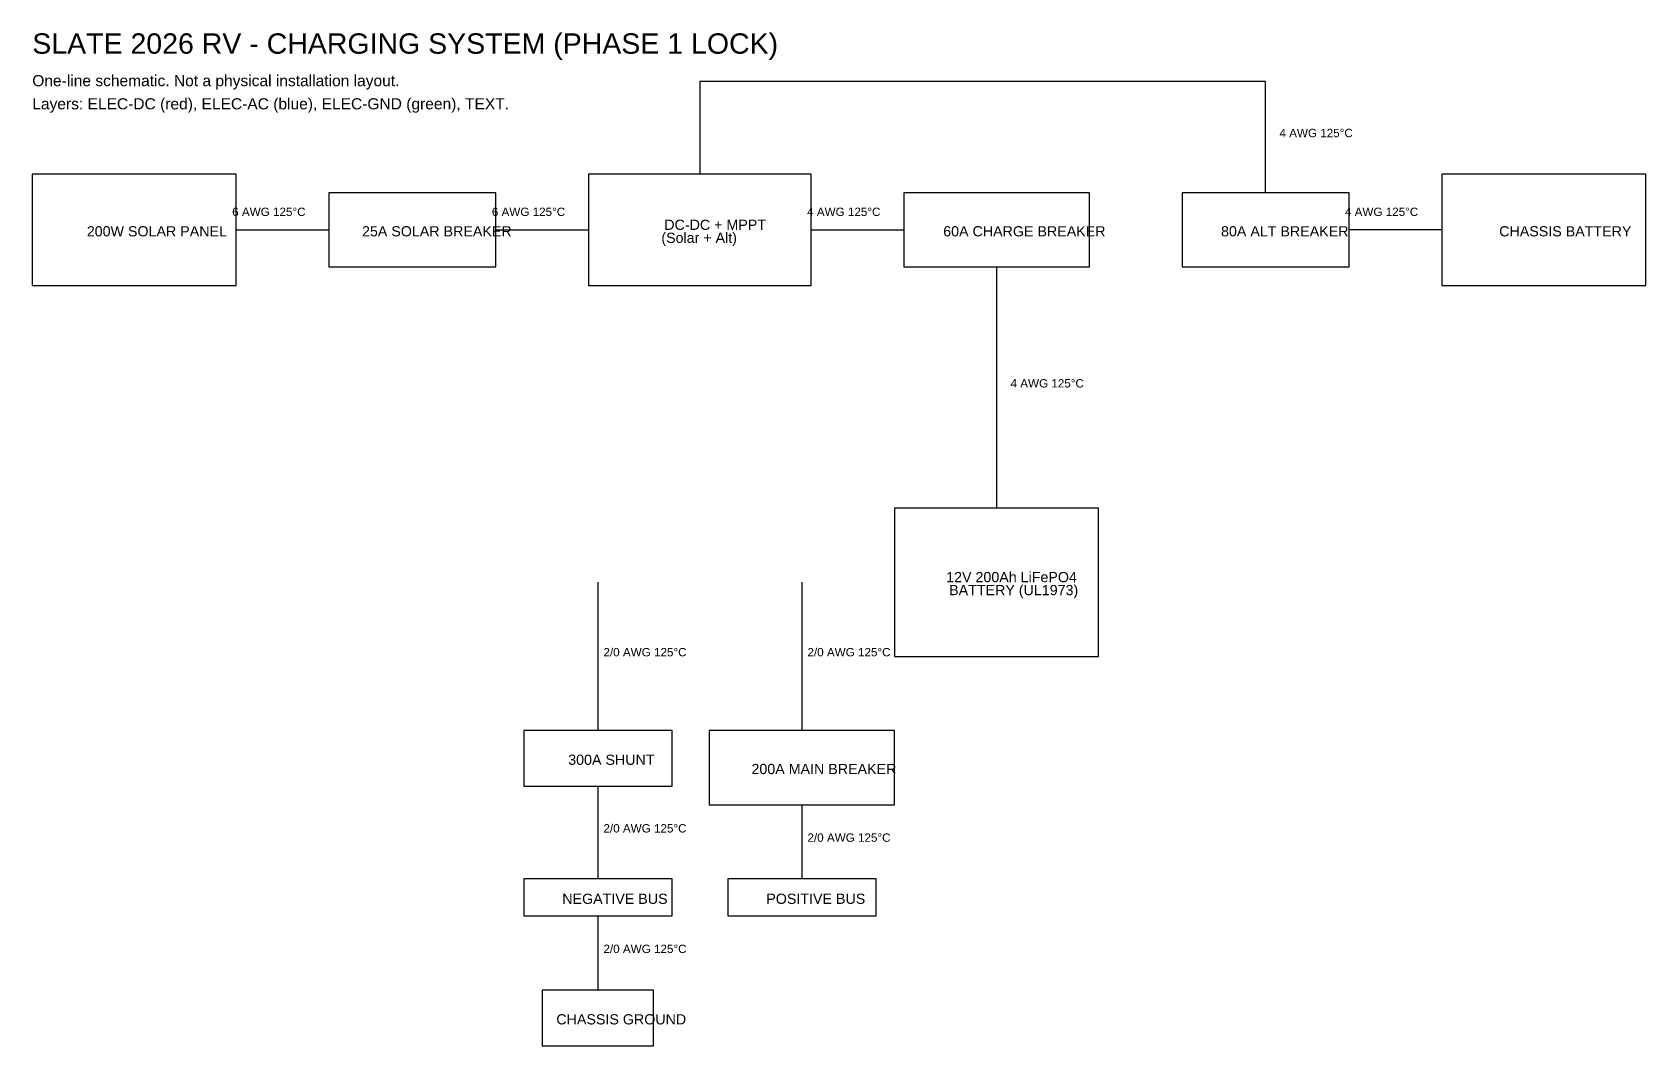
# Model space of a CAD drawing. Extents: x 120 to 1860, y 880 to 1973.
import ezdxf

# ---------------------------------------------------------------- set-up
doc = ezdxf.new("R2010")
doc.units = 0
for name, color, linetype in [('ELEC-DC', 1, 'CONTINUOUS'), ('ELEC-GND', 3, 'CONTINUOUS'), ('TEXT', 7, 'CONTINUOUS')]:
    doc.layers.add(name, color=color, linetype=linetype)
doc.styles.get("Standard").update_dxf_attribs({"font": 'Arial'})

msp = doc.modelspace()

# ---------------------------------------------------------------- linework, layer by layer
at = {"layer": 'ELEC-DC'}
for p, q in [((1450, 1920), (840, 1920)), ((840, 1920), (840, 1820)), ((1450, 1800), (1450, 1920)), ((340, 1820), (120, 1820)), ((120, 1820), (120, 1700)), ((340, 1700), (340, 1820)), ((960, 1820), (720, 1820)), ((720, 1820), (720, 1700)), ((960, 1700), (960, 1820)), ((1860, 1820), (1640, 1820)), ((1640, 1820), (1640, 1700)), ((1860, 1700), (1860, 1820)), ((620, 1800), (440, 1800)), ((440, 1800), (440, 1720)), ((620, 1720), (620, 1800)), ((1260, 1800), (1060, 1800)), ((1060, 1800), (1060, 1720)), ((1260, 1720), (1260, 1800)), ((1540, 1800), (1360, 1800)), ((1360, 1800), (1360, 1720)), ((1540, 1720), (1540, 1800)), ((340, 1760), (440, 1760)), ((620, 1760), (720, 1760)), ((960, 1760), (1060, 1760)), ((1640, 1760), (1540, 1760)), ((440, 1720), (620, 1720)), ((1060, 1720), (1260, 1720)), ((1160, 1720), (1160, 1460)), ((1360, 1720), (1540, 1720)), ((120, 1700), (340, 1700)), ((720, 1700), (960, 1700)), ((1640, 1700), (1860, 1700)), ((1270, 1460), (1050, 1460)), ((1050, 1460), (1050, 1300)), ((1270, 1300), (1270, 1460)), ((730, 1380), (730, 1220)), ((950, 1380), (950, 1220)), ((1050, 1300), (1270, 1300)), ((810, 1220), (650, 1220)), ((650, 1220), (650, 1160)), ((810, 1160), (810, 1220)), ((1050, 1220), (850, 1220)), ((850, 1220), (850, 1140)), ((1050, 1140), (1050, 1220)), ((650, 1160), (810, 1160)), ((730, 1160), (730, 1060)), ((850, 1140), (1050, 1140)), ((950, 1140), (950, 1060)), ((810, 1060), (650, 1060)), ((650, 1060), (650, 1020)), ((810, 1020), (810, 1060)), ((1030, 1060), (870, 1060)), ((870, 1060), (870, 1020)), ((1030, 1020), (1030, 1060)), ((650, 1020), (810, 1020)), ((870, 1020), (1030, 1020))]:
    msp.add_line(p, q, dxfattribs=at)
at = {"layer": 'ELEC-GND'}
for p, q in [((730, 1020), (730, 940)), ((790, 940), (670, 940)), ((670, 940), (670, 880)), ((790, 880), (790, 940)), ((670, 880), (790, 880))]:
    msp.add_line(p, q, dxfattribs=at)

# ---------------------------------------------------------------- texts
at = {"layer": 'TEXT'}
for s, height, p in [('SLATE 2026 RV - CHARGING SYSTEM (PHASE 1 LOCK)', 22, (120, 1950)), ('One-line schematic. Not a physical installation layout.', 12, (120, 1915)), ('Layers: ELEC-DC (red), ELEC-AC (blue), ELEC-GND (green), TEXT.', 12, (120, 1890)), ('4 AWG 125°C', 9, (1465, 1860)), ('6 AWG 125°C', 9, (335.6, 1775)), ('6 AWG 125°C', 9, (615.6, 1775)), ('4 AWG 125°C', 9, (955.6, 1775)), ('4 AWG 125°C', 9, (1535.6, 1775)), ('200W SOLAR PANEL', 11, (178.8, 1753)), ('25A SOLAR BREAKER', 11, (475.6, 1753)), ('(Solar + Alt)', 11, (798.4, 1746)), ('DC-DC + MPPT', 11, (801.6, 1760)), ('60A CHARGE BREAKER', 11, (1102.4, 1753)), ('80A ALT BREAKER', 11, (1402, 1753)), ('CHASSIS BATTERY', 11, (1702, 1753)), ('4 AWG 125°C', 9, (1175, 1590)), ('12V 200Ah LiFePO4', 11, (1105.6, 1380)), ('BATTERY (UL1973)', 11, (1108.8, 1366)), ('2/0 AWG 125°C', 9, (736, 1300)), ('2/0 AWG 125°C', 9, (956, 1300)), ('300A SHUNT', 11, (698, 1183)), ('200A MAIN BREAKER', 11, (895.6, 1173)), ('2/0 AWG 125°C', 9, (736, 1110)), ('2/0 AWG 125°C', 9, (956, 1100)), ('NEGATIVE BUS', 11, (691.6, 1033)), ('POSITIVE BUS', 11, (911.6, 1033)), ('2/0 AWG 125°C', 9, (736, 980)), ('CHASSIS GROUND', 11, (685.2, 903))]:
    msp.add_text(s, height=height, dxfattribs=at).set_placement(p)

doc.saveas('drawing.dxf')
